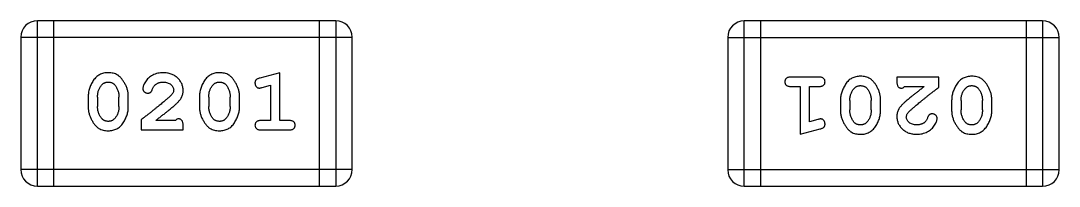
# Model space of a CAD drawing. Header units: millimetres. Extents: x 563 to 681, y 173 to 284.
# Drawn here: x 612.346 to 614.255, y 180.593 to 180.898 of the extents above; entities that cross this region are included whole.
import ezdxf

# ---------------------------------------------------------------- set-up
doc = ezdxf.new("R2010")
doc.units = ezdxf.units.MM
doc.header["$LTSCALE"] = 30.734
doc.layers.get('0').update_dxf_attribs({"linetype": 'CONTINUOUS'})

msp = doc.modelspace()

# ---------------------------------------------------------------- linework, layer by layer
at = {"linetype": 'Continuous'}
for p, q in [((612.3762, 180.5931), (612.3762, 180.8979)), ((612.9248, 180.8979), (612.3762, 180.8979)), ((612.4067, 180.5931), (612.4067, 180.8979)), ((612.8944, 180.8979), (612.8944, 180.5931)), ((612.9248, 180.8979), (612.9248, 180.5931)), ((613.6761, 180.5929), (613.6761, 180.8977)), ((614.2247, 180.8977), (613.6761, 180.8977)), ((613.7066, 180.5929), (613.7066, 180.8977)), ((614.1943, 180.8977), (614.1943, 180.5929)), ((614.2247, 180.8977), (614.2247, 180.5929)), ((612.3457, 180.8674), (612.3457, 180.6236)), ((612.3457, 180.8674), (612.9553, 180.8674)), ((612.9553, 180.6236), (612.9553, 180.8674)), ((613.6456, 180.8672), (613.6456, 180.6234)), ((613.6456, 180.8672), (614.2552, 180.8672)), ((614.2552, 180.6234), (614.2552, 180.8672)), ((612.822, 180.8021), (612.7854, 180.7923)), ((612.822, 180.7141), (612.822, 180.8021)), ((613.8136, 180.794), (613.7616, 180.794)), ((613.9567, 180.794), (613.9567, 180.7862)), ((614.0338, 180.794), (613.9567, 180.794)), ((614.0338, 180.7752), (614.0338, 180.794)), ((612.7897, 180.7749), (612.8047, 180.779)), ((612.8047, 180.779), (612.8047, 180.7141)), ((613.7616, 180.7767), (613.7789, 180.7767)), ((613.7789, 180.7767), (613.7789, 180.6886)), ((613.7963, 180.7118), (613.7963, 180.7767)), ((613.7963, 180.7767), (613.8136, 180.7767)), ((613.9709, 180.7767), (614.0071, 180.7767)), ((612.4696, 180.7575), (612.4696, 180.7398)), ((612.4869, 180.7573), (612.4869, 180.7401)), ((612.5262, 180.7401), (612.5262, 180.7573)), ((612.5435, 180.7398), (612.5435, 180.7575)), ((612.6741, 180.7575), (612.6741, 180.7398)), ((612.6914, 180.7573), (612.6914, 180.7401)), ((612.7308, 180.7401), (612.7308, 180.7573)), ((612.7481, 180.7398), (612.7481, 180.7575)), ((613.8529, 180.751), (613.8529, 180.7333)), ((613.8702, 180.7507), (613.8702, 180.7335)), ((613.9095, 180.7335), (613.9095, 180.7507)), ((613.9268, 180.7333), (613.9268, 180.751)), ((614.0574, 180.751), (614.0574, 180.7333)), ((614.0747, 180.7507), (614.0747, 180.7335)), ((614.114, 180.7335), (614.114, 180.7507)), ((614.1313, 180.7333), (614.1313, 180.751)), ((612.5671, 180.7156), (612.5671, 180.6967)), ((613.8113, 180.7159), (613.7963, 180.7118)), ((612.5671, 180.6967), (612.6442, 180.6967)), ((612.6301, 180.7141), (612.5939, 180.7141)), ((612.6442, 180.6967), (612.6442, 180.7046)), ((612.8047, 180.7141), (612.7874, 180.7141)), ((612.7874, 180.6967), (612.8393, 180.6967)), ((612.8393, 180.7141), (612.822, 180.7141)), ((613.7789, 180.6886), (613.8155, 180.6985)), ((612.9553, 180.6236), (612.3457, 180.6236)), ((614.2552, 180.6234), (613.6456, 180.6234)), ((612.3762, 180.5931), (612.9248, 180.5931)), ((613.6761, 180.5929), (614.2247, 180.5929))]:
    msp.add_line(p, q, dxfattribs=at)
for centre, start, end in [((612.3762, 180.8674), 90, 180), ((612.9248, 180.8674), 0, 90), ((613.6761, 180.8672), 90, 180), ((614.2247, 180.8672), 0, 90), ((612.3762, 180.6236), 180, 270), ((612.9248, 180.6236), 270, 0), ((613.6761, 180.6234), 180, 270), ((614.2247, 180.6234), 270, 0)]:
    msp.add_arc(centre, 0.0305, start, end, dxfattribs=at)
for points, knots in [([(612.5064, 180.8021), (612.505, 180.8021), (612.5022, 180.802), (612.4981, 180.8013), (612.4942, 180.8002), (612.4907, 180.7986), (612.4874, 180.7965), (612.4843, 180.794), (612.4815, 180.7911), (612.4791, 180.7877), (612.4769, 180.7841), (612.4749, 180.7804), (612.4733, 180.7767), (612.472, 180.7729), (612.4709, 180.7691), (612.4702, 180.7653), (612.4697, 180.7614), (612.4696, 180.7588), (612.4696, 180.7575)], [0, 0, 0, 0, 0.06692, 0.130834, 0.19258, 0.252759, 0.312631, 0.373411, 0.436359, 0.501894, 0.568244, 0.632472, 0.69556, 0.757163, 0.818592, 0.878885, 0.939235, 1, 1, 1, 1]), ([(612.5435, 180.7575), (612.5435, 180.7586), (612.5435, 180.7608), (612.5432, 180.7639), (612.5427, 180.7671), (612.542, 180.7702), (612.5411, 180.7732), (612.54, 180.7762), (612.5387, 180.7792), (612.5372, 180.7821), (612.5356, 180.7848), (612.5339, 180.7874), (612.5323, 180.7897), (612.5306, 180.7918), (612.5289, 180.7937), (612.5272, 180.7953), (612.5255, 180.7967), (612.5231, 180.7983), (612.5199, 180.7999), (612.5157, 180.8012), (612.5112, 180.802), (612.508, 180.8021), (612.5064, 180.8021)], [0, 0, 0, 0, 0.049855, 0.099516, 0.148482, 0.19758, 0.246804, 0.296268, 0.346517, 0.397047, 0.446826, 0.49336, 0.537801, 0.579207, 0.617974, 0.654833, 0.689171, 0.722088, 0.786392, 0.853518, 0.924186, 1, 1, 1, 1]), ([(612.6076, 180.8021), (612.6059, 180.8021), (612.6025, 180.802), (612.5976, 180.8011), (612.5928, 180.7997), (612.5883, 180.7977), (612.5842, 180.7953), (612.5805, 180.7924), (612.5774, 180.7892), (612.5749, 180.7856), (612.5729, 180.782), (612.5714, 180.7787), (612.5705, 180.7757), (612.5704, 180.7737), (612.5703, 180.7728)], [0, 0, 0, 0, 0.098286, 0.193983, 0.289056, 0.384352, 0.477435, 0.566197, 0.652355, 0.737986, 0.818188, 0.887401, 0.94802, 1, 1, 1, 1]), ([(612.6442, 180.7694), (612.6442, 180.7705), (612.6441, 180.7727), (612.6437, 180.7759), (612.6428, 180.779), (612.6417, 180.782), (612.6402, 180.7849), (612.6385, 180.7876), (612.6364, 180.7902), (612.634, 180.7926), (612.6313, 180.7948), (612.6285, 180.7968), (612.6254, 180.7985), (612.6222, 180.7998), (612.6188, 180.8008), (612.6152, 180.8016), (612.6114, 180.8021), (612.6089, 180.8021), (612.6076, 180.8021)], [0, 0, 0, 0, 0.060981, 0.120256, 0.178148, 0.236115, 0.293993, 0.352864, 0.413358, 0.476056, 0.539296, 0.602396, 0.665116, 0.728325, 0.792919, 0.859317, 0.928302, 1, 1, 1, 1]), ([(612.7109, 180.8021), (612.7095, 180.8021), (612.7067, 180.802), (612.7026, 180.8013), (612.6988, 180.8002), (612.6952, 180.7986), (612.6919, 180.7965), (612.6888, 180.794), (612.686, 180.7911), (612.6836, 180.7877), (612.6814, 180.7841), (612.6795, 180.7804), (612.6778, 180.7767), (612.6765, 180.7729), (612.6754, 180.7691), (612.6747, 180.7653), (612.6742, 180.7614), (612.6742, 180.7588), (612.6741, 180.7575)], [0, 0, 0, 0, 0.06692, 0.130834, 0.19258, 0.252759, 0.312631, 0.373411, 0.436359, 0.501894, 0.568244, 0.632472, 0.69556, 0.757163, 0.818592, 0.878885, 0.939235, 1, 1, 1, 1]), ([(612.7481, 180.7575), (612.748, 180.7586), (612.748, 180.7608), (612.7477, 180.7639), (612.7472, 180.7671), (612.7465, 180.7702), (612.7456, 180.7732), (612.7445, 180.7762), (612.7432, 180.7792), (612.7417, 180.7821), (612.7401, 180.7848), (612.7384, 180.7874), (612.7368, 180.7897), (612.7351, 180.7918), (612.7334, 180.7937), (612.7317, 180.7953), (612.73, 180.7967), (612.7276, 180.7983), (612.7244, 180.7999), (612.7203, 180.8012), (612.7157, 180.802), (612.7126, 180.8021), (612.7109, 180.8021)], [0, 0, 0, 0, 0.049855, 0.099516, 0.148482, 0.19758, 0.246804, 0.296268, 0.346517, 0.397047, 0.446826, 0.49336, 0.537801, 0.579207, 0.617974, 0.654833, 0.689171, 0.722088, 0.786392, 0.853518, 0.924186, 1, 1, 1, 1]), ([(612.7854, 180.7923), (612.7846, 180.792), (612.783, 180.7915), (612.7809, 180.7907), (612.7793, 180.7898), (612.7781, 180.7888), (612.7773, 180.7876), (612.7768, 180.7862), (612.7764, 180.7847), (612.7764, 180.7837), (612.7764, 180.7831)], [0, 0, 0, 0, 0.187321, 0.344927, 0.475328, 0.579604, 0.674244, 0.773631, 0.882025, 1, 1, 1, 1]), ([(613.7616, 180.794), (613.7607, 180.794), (613.7591, 180.794), (613.7567, 180.7935), (613.7548, 180.7928), (613.7532, 180.7917), (613.7521, 180.7904), (613.7512, 180.7889), (613.7507, 180.7872), (613.7507, 180.786), (613.7506, 180.7854)], [0, 0, 0, 0, 0.169012, 0.317488, 0.445429, 0.560977, 0.67065, 0.776666, 0.88492, 1, 1, 1, 1]), ([(613.8246, 180.7854), (613.8245, 180.786), (613.8245, 180.7872), (613.824, 180.7889), (613.8231, 180.7904), (613.822, 180.7917), (613.8204, 180.7928), (613.8185, 180.7935), (613.8161, 180.794), (613.8145, 180.794), (613.8136, 180.794)], [0, 0, 0, 0, 0.115051, 0.223278, 0.329269, 0.437893, 0.554681, 0.682591, 0.83103, 1, 1, 1, 1]), ([(613.8898, 180.7956), (613.8883, 180.7956), (613.8855, 180.7955), (613.8814, 180.7948), (613.8776, 180.7937), (613.874, 180.7921), (613.8707, 180.7901), (613.8676, 180.7875), (613.8648, 180.7846), (613.8624, 180.7812), (613.8602, 180.7776), (613.8582, 180.7739), (613.8566, 180.7702), (613.8552, 180.7665), (613.8542, 180.7626), (613.8534, 180.7588), (613.853, 180.7549), (613.8529, 180.7523), (613.8529, 180.751)], [0, 0, 0, 0, 0.067217, 0.131051, 0.19272, 0.252824, 0.312745, 0.373449, 0.436041, 0.501494, 0.567761, 0.632087, 0.695096, 0.757109, 0.817993, 0.878657, 0.939311, 1, 1, 1, 1]), ([(613.9268, 180.751), (613.9268, 180.7521), (613.9268, 180.7542), (613.9265, 180.7574), (613.926, 180.7605), (613.9253, 180.7636), (613.9244, 180.7666), (613.9233, 180.7696), (613.922, 180.7726), (613.9205, 180.7755), (613.919, 180.7782), (613.9173, 180.7808), (613.9157, 180.7831), (613.914, 180.7852), (613.9123, 180.787), (613.9107, 180.7887), (613.9089, 180.7901), (613.9065, 180.7917), (613.9034, 180.7933), (613.8992, 180.7946), (613.8946, 180.7955), (613.8914, 180.7956), (613.8898, 180.7956)], [0, 0, 0, 0, 0.049886, 0.09882, 0.148132, 0.19689, 0.246038, 0.295176, 0.345305, 0.395692, 0.445312, 0.491875, 0.535813, 0.577009, 0.616081, 0.652689, 0.687585, 0.720206, 0.785062, 0.85223, 0.923759, 1, 1, 1, 1]), ([(614.0943, 180.7956), (614.0928, 180.7956), (614.09, 180.7955), (614.0859, 180.7948), (614.0821, 180.7937), (614.0785, 180.7921), (614.0752, 180.7901), (614.0722, 180.7875), (614.0694, 180.7846), (614.0669, 180.7812), (614.0647, 180.7776), (614.0627, 180.7739), (614.0611, 180.7702), (614.0597, 180.7665), (614.0587, 180.7626), (614.0579, 180.7588), (614.0575, 180.7549), (614.0574, 180.7523), (614.0574, 180.751)], [0, 0, 0, 0, 0.067217, 0.131051, 0.19272, 0.252824, 0.312745, 0.373449, 0.436041, 0.501494, 0.567761, 0.632087, 0.695096, 0.757109, 0.817993, 0.878657, 0.939311, 1, 1, 1, 1]), ([(614.1313, 180.751), (614.1313, 180.7521), (614.1313, 180.7542), (614.131, 180.7574), (614.1305, 180.7605), (614.1298, 180.7636), (614.1289, 180.7666), (614.1278, 180.7696), (614.1265, 180.7726), (614.125, 180.7755), (614.1235, 180.7782), (614.1219, 180.7808), (614.1202, 180.7831), (614.1186, 180.7852), (614.1169, 180.787), (614.1152, 180.7887), (614.1134, 180.7901), (614.1111, 180.7917), (614.1079, 180.7933), (614.1037, 180.7946), (614.0991, 180.7955), (614.0959, 180.7956), (614.0943, 180.7956)], [0, 0, 0, 0, 0.049886, 0.09882, 0.148132, 0.19689, 0.246038, 0.295176, 0.345305, 0.395692, 0.445312, 0.491875, 0.535813, 0.577009, 0.616081, 0.652689, 0.687585, 0.720206, 0.785062, 0.85223, 0.923759, 1, 1, 1, 1]), ([(612.4869, 180.7573), (612.4869, 180.7583), (612.487, 180.7604), (612.4873, 180.7635), (612.4879, 180.7664), (612.4887, 180.7692), (612.4897, 180.7719), (612.491, 180.7744), (612.4924, 180.7768), (612.4936, 180.7783), (612.4942, 180.779)], [0, 0, 0, 0, 0.135446, 0.266257, 0.393419, 0.517936, 0.639137, 0.758785, 0.879345, 1, 1, 1, 1]), ([(612.4942, 180.779), (612.4946, 180.7795), (612.4954, 180.7804), (612.4967, 180.7816), (612.4981, 180.7826), (612.4996, 180.7834), (612.5012, 180.7841), (612.5029, 180.7845), (612.5047, 180.7848), (612.5059, 180.7848), (612.5065, 180.7848)], [0, 0, 0, 0, 0.13042, 0.256046, 0.378133, 0.498725, 0.620452, 0.742761, 0.869406, 1, 1, 1, 1]), ([(612.5065, 180.7848), (612.5072, 180.7848), (612.5084, 180.7848), (612.5102, 180.7846), (612.5119, 180.7841), (612.5135, 180.7835), (612.515, 180.7828), (612.5163, 180.7819), (612.5176, 180.7808), (612.5183, 180.78), (612.5187, 180.7796)], [0, 0, 0, 0, 0.138115, 0.270177, 0.397547, 0.520057, 0.63869, 0.757499, 0.878226, 1, 1, 1, 1]), ([(612.5187, 180.7796), (612.5193, 180.7788), (612.5205, 180.7772), (612.522, 180.7746), (612.5233, 180.772), (612.5244, 180.7692), (612.5252, 180.7664), (612.5258, 180.7634), (612.5262, 180.7604), (612.5262, 180.7583), (612.5262, 180.7573)], [0, 0, 0, 0, 0.125331, 0.248948, 0.371201, 0.494032, 0.616811, 0.742104, 0.868849, 1, 1, 1, 1]), ([(612.5703, 180.7728), (612.5703, 180.7723), (612.5704, 180.7712), (612.5709, 180.7696), (612.5717, 180.7682), (612.5729, 180.7669), (612.5742, 180.7658), (612.5757, 180.765), (612.5774, 180.7645), (612.5785, 180.7644), (612.5791, 180.7644)], [0, 0, 0, 0, 0.120856, 0.239483, 0.360995, 0.490166, 0.620982, 0.746416, 0.870253, 1, 1, 1, 1]), ([(612.5876, 180.771), (612.5879, 180.7719), (612.5885, 180.7736), (612.5897, 180.7758), (612.591, 180.7779), (612.5921, 180.7789), (612.5926, 180.7795)], [0, 0, 0, 0, 0.285518, 0.544185, 0.781367, 1, 1, 1, 1]), ([(612.5926, 180.7795), (612.5931, 180.7799), (612.5941, 180.7807), (612.5957, 180.7819), (612.5974, 180.7828), (612.5992, 180.7835), (612.6012, 180.7841), (612.6032, 180.7845), (612.6053, 180.7848), (612.6067, 180.7848), (612.6074, 180.7848)], [0, 0, 0, 0, 0.121873, 0.243139, 0.363336, 0.485133, 0.607572, 0.734701, 0.864814, 1, 1, 1, 1]), ([(612.6074, 180.7848), (612.6088, 180.7848), (612.6115, 180.7847), (612.6153, 180.7839), (612.6187, 180.7825), (612.6216, 180.7806), (612.6239, 180.7783), (612.6257, 180.7758), (612.6267, 180.7731), (612.6269, 180.7713), (612.6269, 180.7703)], [0, 0, 0, 0, 0.156344, 0.299348, 0.4327, 0.561, 0.682299, 0.791883, 0.89611, 1, 1, 1, 1]), ([(612.6914, 180.7573), (612.6915, 180.7583), (612.6915, 180.7604), (612.6918, 180.7635), (612.6924, 180.7664), (612.6932, 180.7692), (612.6942, 180.7719), (612.6955, 180.7744), (612.6969, 180.7768), (612.6981, 180.7783), (612.6987, 180.779)], [0, 0, 0, 0, 0.135446, 0.266257, 0.393419, 0.517936, 0.639137, 0.758785, 0.879345, 1, 1, 1, 1]), ([(612.6987, 180.779), (612.6991, 180.7795), (612.6999, 180.7804), (612.7012, 180.7816), (612.7026, 180.7826), (612.7042, 180.7834), (612.7057, 180.7841), (612.7074, 180.7845), (612.7092, 180.7848), (612.7104, 180.7848), (612.711, 180.7848)], [0, 0, 0, 0, 0.13042, 0.256046, 0.378133, 0.498725, 0.620452, 0.742761, 0.869406, 1, 1, 1, 1]), ([(612.711, 180.7848), (612.7117, 180.7848), (612.7129, 180.7848), (612.7147, 180.7846), (612.7164, 180.7841), (612.718, 180.7835), (612.7195, 180.7828), (612.7208, 180.7819), (612.7221, 180.7808), (612.7228, 180.78), (612.7232, 180.7796)], [0, 0, 0, 0, 0.138115, 0.270177, 0.397547, 0.520057, 0.63869, 0.757499, 0.878226, 1, 1, 1, 1]), ([(612.7232, 180.7796), (612.7238, 180.7788), (612.725, 180.7772), (612.7265, 180.7746), (612.7279, 180.772), (612.7289, 180.7692), (612.7298, 180.7664), (612.7303, 180.7634), (612.7307, 180.7604), (612.7307, 180.7583), (612.7308, 180.7573)], [0, 0, 0, 0, 0.125331, 0.248948, 0.371201, 0.494032, 0.616811, 0.742104, 0.868849, 1, 1, 1, 1]), ([(612.7764, 180.7831), (612.7764, 180.7825), (612.7765, 180.7813), (612.7769, 180.7795), (612.7776, 180.7779), (612.7787, 180.7765), (612.7799, 180.7753), (612.7812, 180.7744), (612.7827, 180.7739), (612.7837, 180.7739), (612.7843, 180.7738)], [0, 0, 0, 0, 0.138815, 0.27042, 0.39836, 0.52875, 0.654955, 0.771147, 0.884581, 1, 1, 1, 1]), ([(612.7843, 180.7738), (612.7846, 180.7739), (612.7854, 180.7739), (612.7866, 180.7741), (612.7881, 180.7744), (612.7891, 180.7747), (612.7897, 180.7749)], [0, 0, 0, 0, 0.183151, 0.413144, 0.682305, 1, 1, 1, 1]), ([(613.7506, 180.7854), (613.7507, 180.7848), (613.7507, 180.7836), (613.7512, 180.7819), (613.7521, 180.7804), (613.7532, 180.7791), (613.7548, 180.778), (613.7567, 180.7773), (613.7591, 180.7768), (613.7607, 180.7768), (613.7616, 180.7767)], [0, 0, 0, 0, 0.11517, 0.223509, 0.328254, 0.438012, 0.553651, 0.682263, 0.830856, 1, 1, 1, 1]), ([(613.8136, 180.7767), (613.8145, 180.7768), (613.8161, 180.7768), (613.8185, 180.7773), (613.8204, 180.778), (613.822, 180.7791), (613.8231, 180.7804), (613.824, 180.7819), (613.8245, 180.7836), (613.8245, 180.7848), (613.8246, 180.7854)], [0, 0, 0, 0, 0.169102, 0.317658, 0.446239, 0.563118, 0.671828, 0.776546, 0.884858, 1, 1, 1, 1]), ([(613.8702, 180.7507), (613.8702, 180.7518), (613.8703, 180.7539), (613.8706, 180.7569), (613.8711, 180.7599), (613.872, 180.7626), (613.873, 180.7653), (613.8742, 180.7679), (613.8757, 180.7703), (613.8769, 180.7718), (613.8774, 180.7725)], [0, 0, 0, 0, 0.135449, 0.266263, 0.393429, 0.516942, 0.639128, 0.758779, 0.879341, 1, 1, 1, 1]), ([(613.8774, 180.7725), (613.8778, 180.773), (613.8786, 180.7739), (613.88, 180.7751), (613.8814, 180.7761), (613.8829, 180.7769), (613.8845, 180.7775), (613.8862, 180.778), (613.8879, 180.7782), (613.8891, 180.7783), (613.8897, 180.7783)], [0, 0, 0, 0, 0.129853, 0.25607, 0.380154, 0.49978, 0.62208, 0.743277, 0.868791, 1, 1, 1, 1]), ([(613.8897, 180.7783), (613.8904, 180.7783), (613.8916, 180.7783), (613.8934, 180.778), (613.8951, 180.7776), (613.8967, 180.777), (613.8982, 180.7763), (613.8995, 180.7754), (613.9008, 180.7743), (613.9015, 180.7734), (613.9019, 180.773)], [0, 0, 0, 0, 0.139844, 0.271849, 0.399162, 0.521619, 0.6402, 0.758957, 0.87828, 1, 1, 1, 1]), ([(613.9019, 180.773), (613.9025, 180.7722), (613.9037, 180.7707), (613.9052, 180.7681), (613.9066, 180.7655), (613.9076, 180.7627), (613.9085, 180.7599), (613.9091, 180.7569), (613.9094, 180.7538), (613.9095, 180.7518), (613.9095, 180.7507)], [0, 0, 0, 0, 0.124927, 0.248361, 0.370889, 0.492583, 0.61616, 0.741472, 0.869044, 1, 1, 1, 1]), ([(613.9567, 180.7862), (613.9567, 180.7851), (613.9568, 180.7831), (613.9572, 180.7804), (613.9579, 180.7782), (613.959, 180.7764), (613.9603, 180.7751), (613.9618, 180.7742), (613.9635, 180.7737), (613.9647, 180.7736), (613.9654, 180.7736)], [0, 0, 0, 0, 0.1844, 0.34094, 0.473574, 0.586824, 0.690029, 0.789175, 0.890445, 1, 1, 1, 1]), ([(613.9654, 180.7736), (613.9658, 180.7736), (613.9668, 180.7737), (613.9681, 180.7744), (613.9696, 180.7754), (613.9704, 180.7763), (613.9709, 180.7767)], [0, 0, 0, 0, 0.20611, 0.432681, 0.695597, 1, 1, 1, 1]), ([(614.0071, 180.7767), (614.0051, 180.7752), (614.0012, 180.7722), (613.9958, 180.7679), (613.9908, 180.7639), (613.9863, 180.7604), (613.9824, 180.7572), (613.979, 180.7544), (613.976, 180.7519), (613.9743, 180.7504), (613.9735, 180.7497)], [0, 0, 0, 0, 0.176662, 0.337826, 0.484741, 0.617764, 0.73494, 0.837793, 0.926412, 1, 1, 1, 1]), ([(613.9788, 180.7302), (613.9792, 180.7306), (613.9802, 180.7316), (613.9818, 180.7332), (613.9837, 180.7349), (613.9859, 180.7368), (613.9883, 180.739), (613.991, 180.7413), (613.9941, 180.7438), (613.9974, 180.7465), (614.0009, 180.7494), (614.0048, 180.7525), (614.0089, 180.7558), (614.0134, 180.7593), (614.0181, 180.763), (614.0231, 180.7669), (614.0283, 180.771), (614.0319, 180.7737), (614.0338, 180.7752)], [0, 0, 0, 0, 0.026647, 0.057942, 0.094152, 0.134806, 0.180631, 0.231142, 0.286385, 0.346321, 0.411439, 0.481035, 0.555329, 0.634592, 0.718826, 0.807759, 0.901393, 1, 1, 1, 1]), ([(614.0747, 180.7507), (614.0747, 180.7518), (614.0748, 180.7539), (614.0751, 180.7569), (614.0757, 180.7599), (614.0765, 180.7626), (614.0775, 180.7653), (614.0788, 180.7679), (614.0802, 180.7703), (614.0814, 180.7718), (614.082, 180.7725)], [0, 0, 0, 0, 0.135449, 0.266263, 0.393429, 0.516942, 0.639128, 0.758779, 0.879341, 1, 1, 1, 1]), ([(614.082, 180.7725), (614.0824, 180.773), (614.0831, 180.7739), (614.0845, 180.7751), (614.0859, 180.7761), (614.0874, 180.7769), (614.089, 180.7775), (614.0907, 180.778), (614.0924, 180.7782), (614.0936, 180.7783), (614.0942, 180.7783)], [0, 0, 0, 0, 0.129853, 0.25607, 0.380154, 0.49978, 0.62208, 0.743277, 0.868791, 1, 1, 1, 1]), ([(614.0942, 180.7783), (614.0949, 180.7783), (614.0961, 180.7783), (614.0979, 180.778), (614.0996, 180.7776), (614.1012, 180.777), (614.1027, 180.7763), (614.104, 180.7754), (614.1053, 180.7743), (614.106, 180.7734), (614.1064, 180.773)], [0, 0, 0, 0, 0.139844, 0.271849, 0.399162, 0.521619, 0.6402, 0.758957, 0.87828, 1, 1, 1, 1]), ([(614.1064, 180.773), (614.107, 180.7722), (614.1082, 180.7707), (614.1098, 180.7681), (614.1111, 180.7655), (614.1122, 180.7627), (614.113, 180.7599), (614.1136, 180.7569), (614.114, 180.7538), (614.114, 180.7518), (614.114, 180.7507)], [0, 0, 0, 0, 0.124927, 0.248361, 0.370889, 0.492583, 0.61616, 0.741472, 0.869044, 1, 1, 1, 1]), ([(612.6222, 180.7606), (612.6217, 180.7602), (612.6208, 180.7592), (612.6192, 180.7576), (612.6173, 180.7559), (612.6151, 180.754), (612.6126, 180.7518), (612.6099, 180.7495), (612.6069, 180.747), (612.6036, 180.7443), (612.6, 180.7414), (612.5961, 180.7383), (612.592, 180.735), (612.5876, 180.7315), (612.5829, 180.7278), (612.5779, 180.7239), (612.5726, 180.7198), (612.569, 180.717), (612.5671, 180.7156)], [0, 0, 0, 0, 0.026647, 0.057942, 0.094152, 0.134806, 0.180631, 0.231142, 0.286385, 0.346321, 0.411439, 0.481035, 0.555329, 0.634592, 0.718826, 0.807759, 0.901393, 1, 1, 1, 1]), ([(612.5791, 180.7644), (612.5796, 180.7644), (612.5806, 180.7645), (612.5819, 180.7647), (612.5832, 180.7652), (612.5843, 180.7659), (612.5854, 180.7668), (612.5862, 180.7679), (612.587, 180.7694), (612.5874, 180.7704), (612.5876, 180.771)], [0, 0, 0, 0, 0.127347, 0.246131, 0.359406, 0.470543, 0.586092, 0.711469, 0.847022, 1, 1, 1, 1]), ([(612.6269, 180.7703), (612.6269, 180.7695), (612.6267, 180.7679), (612.6258, 180.7655), (612.6242, 180.763), (612.6229, 180.7614), (612.6222, 180.7606)], [0, 0, 0, 0, 0.212836, 0.442809, 0.70317, 1, 1, 1, 1]), ([(612.6275, 180.7411), (612.6283, 180.7419), (612.63, 180.7433), (612.6324, 180.7456), (612.6345, 180.7477), (612.6364, 180.7497), (612.638, 180.7515), (612.6394, 180.7533), (612.6405, 180.7549), (612.6416, 180.757), (612.6427, 180.7596), (612.6436, 180.7627), (612.6441, 180.766), (612.6442, 180.7682), (612.6442, 180.7694)], [0, 0, 0, 0, 0.103002, 0.197728, 0.285279, 0.365235, 0.437224, 0.502446, 0.560545, 0.611446, 0.707576, 0.80349, 0.900532, 1, 1, 1, 1]), ([(612.4696, 180.7398), (612.4696, 180.7387), (612.4697, 180.7366), (612.47, 180.7334), (612.4705, 180.7303), (612.4712, 180.7272), (612.472, 180.7241), (612.4732, 180.7212), (612.4744, 180.7182), (612.4759, 180.7153), (612.4775, 180.7126), (612.4791, 180.71), (612.4807, 180.7077), (612.4824, 180.7056), (612.4841, 180.7038), (612.4858, 180.7021), (612.4875, 180.7007), (612.4899, 180.6991), (612.4931, 180.6975), (612.4973, 180.6961), (612.5018, 180.6953), (612.505, 180.6952), (612.5067, 180.6952)], [0, 0, 0, 0, 0.049886, 0.09882, 0.148132, 0.19689, 0.246038, 0.295176, 0.345305, 0.395692, 0.445312, 0.491875, 0.535813, 0.577009, 0.616081, 0.652689, 0.687585, 0.720206, 0.785062, 0.85223, 0.923759, 1, 1, 1, 1]), ([(612.4946, 180.7178), (612.4939, 180.7186), (612.4927, 180.7201), (612.4912, 180.7227), (612.4898, 180.7253), (612.4888, 180.7281), (612.488, 180.7309), (612.4873, 180.7339), (612.487, 180.7369), (612.4869, 180.739), (612.4869, 180.7401)], [0, 0, 0, 0, 0.124927, 0.248361, 0.370889, 0.492583, 0.61616, 0.741472, 0.869044, 1, 1, 1, 1]), ([(612.5067, 180.6952), (612.5081, 180.6952), (612.5109, 180.6953), (612.515, 180.696), (612.5188, 180.6971), (612.5224, 180.6987), (612.5257, 180.7007), (612.5288, 180.7033), (612.5316, 180.7062), (612.534, 180.7096), (612.5362, 180.7132), (612.5382, 180.7169), (612.5398, 180.7206), (612.5412, 180.7243), (612.5422, 180.7281), (612.543, 180.732), (612.5435, 180.7359), (612.5435, 180.7385), (612.5435, 180.7398)], [0, 0, 0, 0, 0.067217, 0.131051, 0.19272, 0.252824, 0.312745, 0.373449, 0.436041, 0.501494, 0.567761, 0.632087, 0.695096, 0.757109, 0.817993, 0.878657, 0.939311, 1, 1, 1, 1]), ([(612.5262, 180.7401), (612.5262, 180.739), (612.5262, 180.7369), (612.5258, 180.7339), (612.5253, 180.7309), (612.5245, 180.7281), (612.5235, 180.7255), (612.5222, 180.7229), (612.5207, 180.7205), (612.5196, 180.719), (612.519, 180.7183)], [0, 0, 0, 0, 0.135449, 0.266263, 0.393429, 0.516942, 0.639128, 0.758779, 0.879341, 1, 1, 1, 1]), ([(612.5939, 180.7141), (612.5959, 180.7156), (612.5997, 180.7186), (612.6052, 180.7229), (612.6102, 180.7268), (612.6146, 180.7304), (612.6186, 180.7336), (612.622, 180.7364), (612.6249, 180.7389), (612.6267, 180.7404), (612.6275, 180.7411)], [0, 0, 0, 0, 0.176662, 0.337826, 0.484741, 0.617764, 0.73494, 0.837793, 0.926412, 1, 1, 1, 1]), ([(612.6741, 180.7398), (612.6741, 180.7387), (612.6742, 180.7366), (612.6745, 180.7334), (612.675, 180.7303), (612.6757, 180.7272), (612.6765, 180.7241), (612.6777, 180.7212), (612.6789, 180.7182), (612.6804, 180.7153), (612.682, 180.7126), (612.6836, 180.71), (612.6853, 180.7077), (612.6869, 180.7056), (612.6886, 180.7038), (612.6903, 180.7021), (612.692, 180.7007), (612.6944, 180.6991), (612.6976, 180.6975), (612.7018, 180.6961), (612.7063, 180.6953), (612.7095, 180.6952), (612.7112, 180.6952)], [0, 0, 0, 0, 0.049886, 0.09882, 0.148132, 0.19689, 0.246038, 0.295176, 0.345305, 0.395692, 0.445312, 0.491875, 0.535813, 0.577009, 0.616081, 0.652689, 0.687585, 0.720206, 0.785062, 0.85223, 0.923759, 1, 1, 1, 1]), ([(612.6991, 180.7178), (612.6985, 180.7186), (612.6972, 180.7201), (612.6957, 180.7227), (612.6944, 180.7253), (612.6933, 180.7281), (612.6925, 180.7309), (612.6918, 180.7339), (612.6915, 180.7369), (612.6915, 180.739), (612.6914, 180.7401)], [0, 0, 0, 0, 0.124927, 0.248361, 0.370889, 0.492583, 0.61616, 0.741472, 0.869044, 1, 1, 1, 1]), ([(612.7112, 180.6952), (612.7126, 180.6952), (612.7154, 180.6953), (612.7195, 180.696), (612.7234, 180.6971), (612.7269, 180.6987), (612.7303, 180.7007), (612.7333, 180.7033), (612.7361, 180.7062), (612.7386, 180.7096), (612.7407, 180.7132), (612.7427, 180.7169), (612.7444, 180.7206), (612.7457, 180.7243), (612.7467, 180.7281), (612.7475, 180.732), (612.748, 180.7359), (612.748, 180.7385), (612.7481, 180.7398)], [0, 0, 0, 0, 0.067217, 0.131051, 0.19272, 0.252824, 0.312745, 0.373449, 0.436041, 0.501494, 0.567761, 0.632087, 0.695096, 0.757109, 0.817993, 0.878657, 0.939311, 1, 1, 1, 1]), ([(612.7308, 180.7401), (612.7307, 180.739), (612.7307, 180.7369), (612.7304, 180.7339), (612.7298, 180.7309), (612.729, 180.7281), (612.728, 180.7255), (612.7267, 180.7229), (612.7252, 180.7205), (612.7241, 180.719), (612.7235, 180.7183)], [0, 0, 0, 0, 0.135449, 0.266263, 0.393429, 0.516942, 0.639128, 0.758779, 0.879341, 1, 1, 1, 1]), ([(613.9735, 180.7497), (613.9726, 180.7489), (613.9709, 180.7474), (613.9685, 180.7452), (613.9664, 180.7431), (613.9646, 180.7411), (613.9629, 180.7392), (613.9616, 180.7375), (613.9605, 180.7358), (613.9594, 180.7338), (613.9583, 180.7312), (613.9574, 180.7281), (613.9568, 180.7248), (613.9567, 180.7225), (613.9567, 180.7214)], [0, 0, 0, 0, 0.103002, 0.197728, 0.285279, 0.365235, 0.437224, 0.502446, 0.560545, 0.611446, 0.707576, 0.80349, 0.900532, 1, 1, 1, 1]), ([(612.5067, 180.7125), (612.5061, 180.7125), (612.5048, 180.7125), (612.503, 180.7128), (612.5013, 180.7132), (612.4997, 180.7138), (612.4983, 180.7145), (612.4969, 180.7154), (612.4957, 180.7165), (612.4949, 180.7173), (612.4946, 180.7178)], [0, 0, 0, 0, 0.139844, 0.271849, 0.399162, 0.521619, 0.6402, 0.758957, 0.87828, 1, 1, 1, 1]), ([(612.519, 180.7183), (612.5186, 180.7178), (612.5178, 180.7169), (612.5165, 180.7157), (612.515, 180.7147), (612.5135, 180.7139), (612.512, 180.7133), (612.5103, 180.7128), (612.5085, 180.7125), (612.5073, 180.7125), (612.5067, 180.7125)], [0, 0, 0, 0, 0.129853, 0.25607, 0.380154, 0.49978, 0.62208, 0.743277, 0.868791, 1, 1, 1, 1]), ([(612.6356, 180.7172), (612.6351, 180.7172), (612.6342, 180.7171), (612.6328, 180.7164), (612.6314, 180.7154), (612.6305, 180.7145), (612.6301, 180.7141)], [0, 0, 0, 0, 0.20611, 0.432681, 0.695597, 1, 1, 1, 1]), ([(612.6442, 180.7046), (612.6442, 180.7057), (612.6442, 180.7077), (612.6437, 180.7104), (612.6431, 180.7126), (612.642, 180.7143), (612.6407, 180.7156), (612.6392, 180.7165), (612.6374, 180.7171), (612.6362, 180.7172), (612.6356, 180.7172)], [0, 0, 0, 0, 0.1844, 0.34094, 0.473574, 0.586824, 0.690029, 0.789175, 0.890445, 1, 1, 1, 1]), ([(612.7112, 180.7125), (612.7106, 180.7125), (612.7093, 180.7125), (612.7075, 180.7128), (612.7058, 180.7132), (612.7042, 180.7138), (612.7028, 180.7145), (612.7014, 180.7154), (612.7002, 180.7165), (612.6994, 180.7173), (612.6991, 180.7178)], [0, 0, 0, 0, 0.139844, 0.271849, 0.399162, 0.521619, 0.6402, 0.758957, 0.87828, 1, 1, 1, 1]), ([(612.7235, 180.7183), (612.7231, 180.7178), (612.7223, 180.7169), (612.721, 180.7157), (612.7196, 180.7147), (612.7181, 180.7139), (612.7165, 180.7133), (612.7148, 180.7128), (612.713, 180.7125), (612.7118, 180.7125), (612.7112, 180.7125)], [0, 0, 0, 0, 0.129853, 0.25607, 0.380154, 0.49978, 0.62208, 0.743277, 0.868791, 1, 1, 1, 1]), ([(613.8167, 180.717), (613.8163, 180.7169), (613.8156, 180.7169), (613.8143, 180.7167), (613.8129, 180.7164), (613.8118, 180.7161), (613.8113, 180.7159)], [0, 0, 0, 0, 0.183151, 0.413144, 0.682305, 1, 1, 1, 1]), ([(613.8246, 180.7077), (613.8245, 180.7083), (613.8245, 180.7095), (613.824, 180.7113), (613.8233, 180.7129), (613.8223, 180.7143), (613.8211, 180.7155), (613.8197, 180.7163), (613.8182, 180.7169), (613.8172, 180.7169), (613.8167, 180.717)], [0, 0, 0, 0, 0.138815, 0.27042, 0.39836, 0.52875, 0.654955, 0.771147, 0.884581, 1, 1, 1, 1]), ([(613.8529, 180.7333), (613.8529, 180.7322), (613.8529, 180.73), (613.8532, 180.7268), (613.8538, 180.7237), (613.8544, 180.7206), (613.8554, 180.7176), (613.8565, 180.7145), (613.8578, 180.7116), (613.8593, 180.7087), (613.8609, 180.706), (613.8625, 180.7034), (613.8642, 180.7011), (613.8658, 180.699), (613.8675, 180.6971), (613.8692, 180.6955), (613.871, 180.6941), (613.8733, 180.6925), (613.8765, 180.6909), (613.8807, 180.6896), (613.8852, 180.6888), (613.8884, 180.6887), (613.89, 180.6886)], [0, 0, 0, 0, 0.049855, 0.099516, 0.148482, 0.19758, 0.246804, 0.296268, 0.346517, 0.397047, 0.446826, 0.49336, 0.537801, 0.579207, 0.617974, 0.654833, 0.689171, 0.722088, 0.786392, 0.853518, 0.924186, 1, 1, 1, 1]), ([(613.8778, 180.7112), (613.8772, 180.712), (613.876, 180.7136), (613.8744, 180.7162), (613.8731, 180.7188), (613.8721, 180.7216), (613.8712, 180.7244), (613.8706, 180.7274), (613.8703, 180.7304), (613.8702, 180.7325), (613.8702, 180.7335)], [0, 0, 0, 0, 0.125331, 0.248948, 0.371201, 0.494032, 0.616811, 0.742104, 0.868849, 1, 1, 1, 1]), ([(613.89, 180.6886), (613.8915, 180.6887), (613.8943, 180.6887), (613.8984, 180.6895), (613.9022, 180.6906), (613.9058, 180.6922), (613.9091, 180.6942), (613.9121, 180.6967), (613.9149, 180.6997), (613.9174, 180.7031), (613.9196, 180.7067), (613.9215, 180.7104), (613.9232, 180.7141), (613.9245, 180.7178), (613.9255, 180.7216), (613.9263, 180.7255), (613.9267, 180.7293), (613.9268, 180.7319), (613.9268, 180.7333)], [0, 0, 0, 0, 0.06692, 0.130834, 0.19258, 0.252759, 0.312631, 0.373411, 0.436359, 0.501894, 0.568244, 0.632472, 0.69556, 0.757163, 0.818592, 0.878885, 0.939235, 1, 1, 1, 1]), ([(613.9095, 180.7335), (613.9095, 180.7325), (613.9094, 180.7304), (613.9091, 180.7273), (613.9086, 180.7244), (613.9077, 180.7216), (613.9067, 180.7189), (613.9055, 180.7164), (613.904, 180.714), (613.9028, 180.7125), (613.9023, 180.7117)], [0, 0, 0, 0, 0.135446, 0.266257, 0.393419, 0.517936, 0.639137, 0.758785, 0.879345, 1, 1, 1, 1]), ([(613.9567, 180.7214), (613.9568, 180.7203), (613.9568, 180.7181), (613.9573, 180.7149), (613.9581, 180.7117), (613.9592, 180.7088), (613.9607, 180.7059), (613.9625, 180.7032), (613.9646, 180.7006), (613.967, 180.6982), (613.9696, 180.6959), (613.9725, 180.694), (613.9755, 180.6923), (613.9787, 180.6909), (613.9822, 180.6899), (613.9857, 180.6892), (613.9895, 180.6887), (613.9921, 180.6887), (613.9934, 180.6886)], [0, 0, 0, 0, 0.060981, 0.120256, 0.178148, 0.236115, 0.293993, 0.352864, 0.413358, 0.476056, 0.539296, 0.602396, 0.665116, 0.728325, 0.792919, 0.859317, 0.928302, 1, 1, 1, 1]), ([(613.974, 180.7205), (613.9741, 180.7213), (613.9742, 180.7229), (613.9752, 180.7253), (613.9767, 180.7278), (613.9781, 180.7294), (613.9788, 180.7302)], [0, 0, 0, 0, 0.212836, 0.442809, 0.70317, 1, 1, 1, 1]), ([(613.9935, 180.7059), (613.9921, 180.706), (613.9894, 180.7061), (613.9856, 180.7069), (613.9822, 180.7083), (613.9793, 180.7102), (613.977, 180.7125), (613.9753, 180.715), (613.9742, 180.7177), (613.9741, 180.7195), (613.974, 180.7205)], [0, 0, 0, 0, 0.156344, 0.299348, 0.4327, 0.561, 0.682299, 0.791883, 0.89611, 1, 1, 1, 1]), ([(613.9934, 180.6886), (613.9951, 180.6887), (613.9984, 180.6888), (614.0034, 180.6897), (614.0081, 180.6911), (614.0126, 180.6931), (614.0168, 180.6955), (614.0204, 180.6984), (614.0236, 180.7016), (614.0261, 180.7052), (614.028, 180.7088), (614.0295, 180.7121), (614.0304, 180.7151), (614.0306, 180.7171), (614.0307, 180.718)], [0, 0, 0, 0, 0.098286, 0.193983, 0.289056, 0.384352, 0.477435, 0.566197, 0.652355, 0.737986, 0.818188, 0.887401, 0.94802, 1, 1, 1, 1]), ([(614.0133, 180.7198), (614.013, 180.7189), (614.0124, 180.7172), (614.0112, 180.7149), (614.01, 180.7129), (614.0089, 180.7118), (614.0084, 180.7113)], [0, 0, 0, 0, 0.285518, 0.544185, 0.781367, 1, 1, 1, 1]), ([(614.0218, 180.7264), (614.0213, 180.7264), (614.0204, 180.7263), (614.019, 180.7261), (614.0178, 180.7256), (614.0166, 180.7249), (614.0156, 180.724), (614.0147, 180.7228), (614.0139, 180.7214), (614.0136, 180.7204), (614.0133, 180.7198)], [0, 0, 0, 0, 0.127347, 0.246131, 0.359406, 0.470543, 0.586092, 0.711469, 0.847022, 1, 1, 1, 1]), ([(614.0307, 180.718), (614.0306, 180.7185), (614.0306, 180.7196), (614.03, 180.7211), (614.0292, 180.7226), (614.0281, 180.7239), (614.0267, 180.725), (614.0252, 180.7258), (614.0236, 180.7263), (614.0224, 180.7264), (614.0218, 180.7264)], [0, 0, 0, 0, 0.120856, 0.239483, 0.360995, 0.490166, 0.620982, 0.746416, 0.870253, 1, 1, 1, 1]), ([(614.0574, 180.7333), (614.0574, 180.7322), (614.0575, 180.73), (614.0577, 180.7268), (614.0583, 180.7237), (614.059, 180.7206), (614.0599, 180.7176), (614.061, 180.7145), (614.0623, 180.7116), (614.0638, 180.7087), (614.0654, 180.706), (614.067, 180.7034), (614.0687, 180.7011), (614.0703, 180.699), (614.0721, 180.6971), (614.0738, 180.6955), (614.0755, 180.6941), (614.0779, 180.6925), (614.081, 180.6909), (614.0852, 180.6896), (614.0897, 180.6888), (614.0929, 180.6887), (614.0945, 180.6886)], [0, 0, 0, 0, 0.049855, 0.099516, 0.148482, 0.19758, 0.246804, 0.296268, 0.346517, 0.397047, 0.446826, 0.49336, 0.537801, 0.579207, 0.617974, 0.654833, 0.689171, 0.722088, 0.786392, 0.853518, 0.924186, 1, 1, 1, 1]), ([(614.0823, 180.7112), (614.0817, 180.712), (614.0805, 180.7136), (614.0789, 180.7162), (614.0776, 180.7188), (614.0766, 180.7216), (614.0757, 180.7244), (614.0751, 180.7274), (614.0748, 180.7304), (614.0747, 180.7325), (614.0747, 180.7335)], [0, 0, 0, 0, 0.125331, 0.248948, 0.371201, 0.494032, 0.616811, 0.742104, 0.868849, 1, 1, 1, 1]), ([(614.0945, 180.6886), (614.096, 180.6887), (614.0988, 180.6887), (614.1029, 180.6895), (614.1067, 180.6906), (614.1103, 180.6922), (614.1136, 180.6942), (614.1166, 180.6967), (614.1194, 180.6997), (614.1219, 180.7031), (614.1241, 180.7067), (614.126, 180.7104), (614.1277, 180.7141), (614.129, 180.7178), (614.1301, 180.7216), (614.1308, 180.7255), (614.1313, 180.7293), (614.1313, 180.7319), (614.1313, 180.7333)], [0, 0, 0, 0, 0.06692, 0.130834, 0.19258, 0.252759, 0.312631, 0.373411, 0.436359, 0.501894, 0.568244, 0.632472, 0.69556, 0.757163, 0.818592, 0.878885, 0.939235, 1, 1, 1, 1]), ([(614.114, 180.7335), (614.114, 180.7325), (614.1139, 180.7304), (614.1136, 180.7273), (614.1131, 180.7244), (614.1122, 180.7216), (614.1113, 180.7189), (614.11, 180.7164), (614.1085, 180.714), (614.1074, 180.7125), (614.1068, 180.7117)], [0, 0, 0, 0, 0.135446, 0.266257, 0.393419, 0.517936, 0.639137, 0.758785, 0.879345, 1, 1, 1, 1]), ([(612.7874, 180.7141), (612.7865, 180.714), (612.7848, 180.714), (612.7825, 180.7135), (612.7805, 180.7128), (612.779, 180.7117), (612.7778, 180.7104), (612.777, 180.7089), (612.7765, 180.7072), (612.7764, 180.706), (612.7764, 180.7054)], [0, 0, 0, 0, 0.169102, 0.317658, 0.446239, 0.563118, 0.671828, 0.776546, 0.884858, 1, 1, 1, 1]), ([(612.7764, 180.7054), (612.7764, 180.7048), (612.7765, 180.7036), (612.777, 180.7019), (612.7778, 180.7004), (612.779, 180.6991), (612.7805, 180.698), (612.7825, 180.6973), (612.7848, 180.6968), (612.7865, 180.6968), (612.7874, 180.6967)], [0, 0, 0, 0, 0.115051, 0.223278, 0.329269, 0.437893, 0.554681, 0.682591, 0.83103, 1, 1, 1, 1]), ([(612.8503, 180.7054), (612.8503, 180.706), (612.8502, 180.7072), (612.8497, 180.7089), (612.8489, 180.7104), (612.8477, 180.7117), (612.8462, 180.7128), (612.8442, 180.7135), (612.8419, 180.714), (612.8402, 180.714), (612.8393, 180.7141)], [0, 0, 0, 0, 0.11517, 0.223509, 0.328254, 0.438012, 0.553651, 0.682263, 0.830856, 1, 1, 1, 1]), ([(612.8393, 180.6967), (612.8402, 180.6968), (612.8419, 180.6968), (612.8442, 180.6973), (612.8462, 180.698), (612.8477, 180.6991), (612.8489, 180.7004), (612.8497, 180.7019), (612.8502, 180.7036), (612.8503, 180.7048), (612.8503, 180.7054)], [0, 0, 0, 0, 0.169012, 0.317488, 0.445429, 0.560977, 0.67065, 0.776666, 0.88492, 1, 1, 1, 1]), ([(613.8155, 180.6985), (613.8164, 180.6988), (613.8179, 180.6992), (613.82, 180.7001), (613.8216, 180.701), (613.8228, 180.702), (613.8236, 180.7032), (613.8242, 180.7045), (613.8245, 180.7061), (613.8246, 180.7071), (613.8246, 180.7077)], [0, 0, 0, 0, 0.187321, 0.344927, 0.475328, 0.579604, 0.674244, 0.773631, 0.882025, 1, 1, 1, 1]), ([(613.8899, 180.7059), (613.8893, 180.706), (613.888, 180.706), (613.8862, 180.7062), (613.8845, 180.7066), (613.883, 180.7072), (613.8815, 180.708), (613.8801, 180.7089), (613.8789, 180.71), (613.8781, 180.7108), (613.8778, 180.7112)], [0, 0, 0, 0, 0.138115, 0.270177, 0.397547, 0.520057, 0.63869, 0.757499, 0.878226, 1, 1, 1, 1]), ([(613.9023, 180.7117), (613.9019, 180.7113), (613.9011, 180.7104), (613.8997, 180.7092), (613.8983, 180.7082), (613.8968, 180.7074), (613.8952, 180.7067), (613.8935, 180.7063), (613.8917, 180.706), (613.8905, 180.706), (613.8899, 180.7059)], [0, 0, 0, 0, 0.13042, 0.256046, 0.378133, 0.498725, 0.620452, 0.742761, 0.869406, 1, 1, 1, 1]), ([(614.0084, 180.7113), (614.0079, 180.7109), (614.0069, 180.71), (614.0053, 180.7089), (614.0035, 180.708), (614.0017, 180.7073), (613.9998, 180.7067), (613.9978, 180.7063), (613.9957, 180.706), (613.9942, 180.706), (613.9935, 180.7059)], [0, 0, 0, 0, 0.121873, 0.243139, 0.363336, 0.485133, 0.607572, 0.734701, 0.864814, 1, 1, 1, 1]), ([(614.0944, 180.7059), (614.0938, 180.706), (614.0925, 180.706), (614.0907, 180.7062), (614.089, 180.7066), (614.0875, 180.7072), (614.086, 180.708), (614.0846, 180.7089), (614.0834, 180.71), (614.0826, 180.7108), (614.0823, 180.7112)], [0, 0, 0, 0, 0.138115, 0.270177, 0.397547, 0.520057, 0.63869, 0.757499, 0.878226, 1, 1, 1, 1]), ([(614.1068, 180.7117), (614.1064, 180.7113), (614.1056, 180.7104), (614.1042, 180.7092), (614.1028, 180.7082), (614.1013, 180.7074), (614.0997, 180.7067), (614.098, 180.7063), (614.0962, 180.706), (614.095, 180.706), (614.0944, 180.7059)], [0, 0, 0, 0, 0.13042, 0.256046, 0.378133, 0.498725, 0.620452, 0.742761, 0.869406, 1, 1, 1, 1])]:
    msp.add_open_spline(points, degree=3, knots=knots, dxfattribs=at)

doc.saveas('drawing.dxf')
